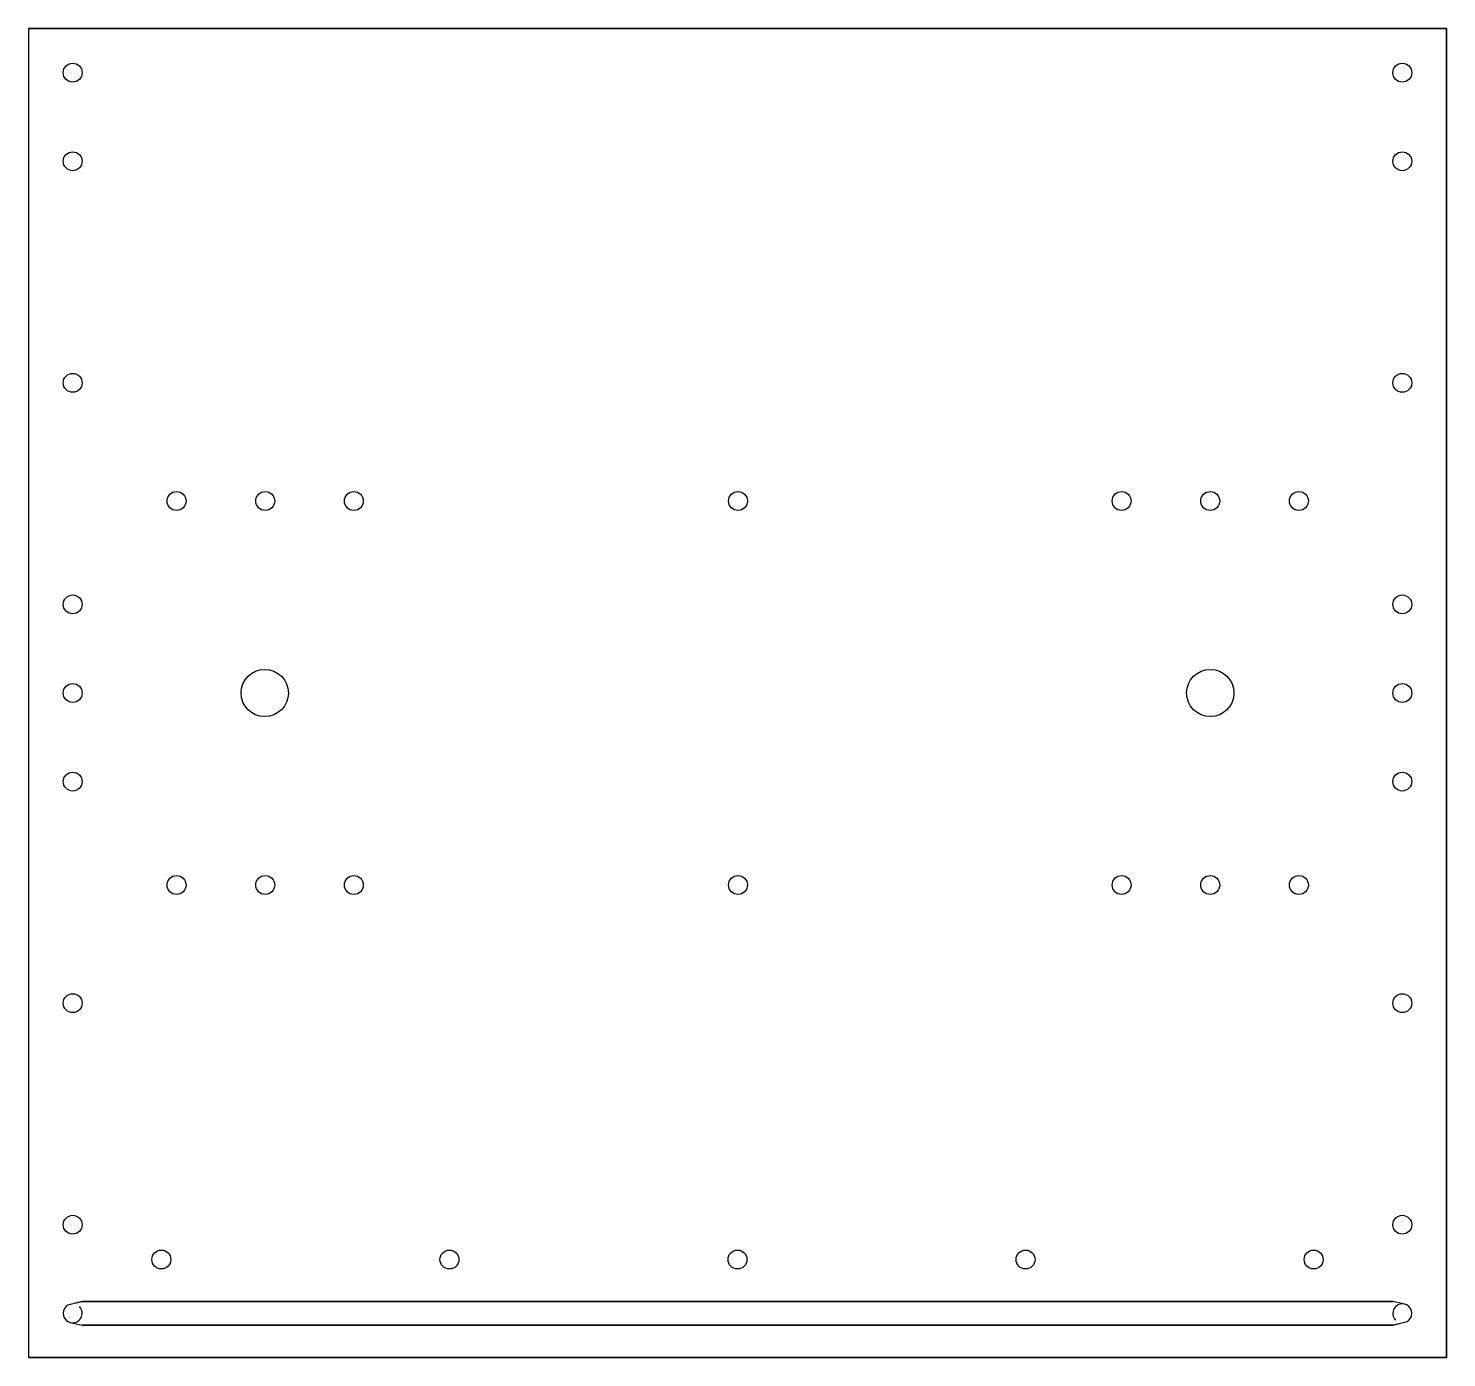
# Model space of a CAD drawing. Extents: x 0 to 240, y 0 to 225.
import ezdxf

# ---------------------------------------------------------------- set-up
doc = ezdxf.new("R2010")
doc.units = 0

msp = doc.modelspace()

# ---------------------------------------------------------------- linework, layer by layer
at = {"layer": 'layer0'}
for points in [[(240, 225, 0), (0, 225, 0), (240, 225, 0), (240, 0, 0), (0, 0, 0)], [(240, 0, 3), (240, 225, 3), (0, 225, 3), (0, 0, 3), (240, 0, 3)], [(232.91, 9.05, 0), (230.9, 9.5, 0), (9.1, 9.5, 0), (9.1, 9.5, 0), (6.7, 8.89, 0), (6.37, 8.63, 0), (6.11, 8.3, 0), (5.95, 7.91, 0), (5.9, 7.5, 0), (5.95, 7.09, 0), (6.11, 6.7, 0), (6.37, 6.37, 0), (6.7, 6.11, 0), (7.09, 5.95, 0), (9.1, 5.5, 0), (9.1, 5.5, 0), (230.9, 5.5, 0), (233.3, 6.11, 0), (233.63, 6.37, 0), (233.89, 6.7, 0), (234.05, 7.09, 0), (234.1, 7.5, 0), (234.05, 7.91, 0), (233.89, 8.3, 0), (233.63, 8.63, 0), (233.3, 8.89, 0), (232.91, 9.05, 0)], [(7.09, 9.05, 3), (9.1, 9.5, 3), (9.1, 9.5, 3), (230.9, 9.5, 3)], [(232.91, 5.95, 3), (230.9, 5.5, 3), (9.1, 5.5, 3), (9.1, 5.5, 3)]]:
    msp.add_polyline3d(points, dxfattribs=at)
for centre, radius in [((7.5, 217.5), 1.6), ((7.5, 217.5, 3), 1.6), ((232.5, 217.5), 1.6), ((232.5, 217.5, 3), 1.6), ((7.5, 202.5), 1.6), ((7.5, 202.5, 3), 1.6), ((232.5, 202.5), 1.6), ((232.5, 202.5, 3), 1.6), ((7.5, 165), 1.6), ((7.5, 165, 3), 1.6), ((232.5, 165), 1.6), ((232.5, 165, 3), 1.6), ((25.08, 145), 1.6), ((25.08, 145, 3), 1.6), ((40.08, 145), 1.6), ((40.08, 145, 3), 1.6), ((55.08, 145), 1.6), ((55.08, 145, 3), 1.6), ((120.08, 145), 1.6), ((120.08, 145, 3), 1.6), ((185, 145), 1.6), ((185, 145, 3), 1.6), ((200, 145), 1.6), ((200, 145, 3), 1.6), ((215, 145), 1.6), ((215, 145, 3), 1.6), ((7.5, 127.5), 1.6), ((7.5, 127.5, 3), 1.6), ((232.5, 127.5), 1.6), ((232.5, 127.5, 3), 1.6), ((40, 112.5), 4), ((40, 112.5, 3), 4), ((200, 112.5), 4), ((200, 112.5, 3), 4), ((7.5, 112.5), 1.6), ((7.5, 112.5, 3), 1.6), ((232.5, 112.5), 1.6), ((232.5, 112.5, 3), 1.6), ((7.5, 97.5), 1.6), ((7.5, 97.5, 3), 1.6), ((232.5, 97.5), 1.6), ((232.5, 97.5, 3), 1.6), ((25.08, 80), 1.6), ((25.08, 80, 3), 1.6), ((40.08, 80), 1.6), ((40.08, 80, 3), 1.6), ((55.08, 80), 1.6), ((55.08, 80, 3), 1.6), ((120.08, 80), 1.6), ((120.08, 80, 3), 1.6), ((185, 80), 1.6), ((185, 80, 3), 1.6), ((200, 80), 1.6), ((200, 80, 3), 1.6), ((215, 80), 1.6), ((215, 80, 3), 1.6), ((7.5, 60), 1.6), ((7.5, 60, 3), 1.6), ((232.5, 60), 1.6), ((232.5, 60, 3), 1.6), ((7.5, 22.5), 1.6), ((7.5, 22.5, 3), 1.6), ((232.5, 22.5), 1.6), ((232.5, 22.5, 3), 1.6), ((22.5, 16.61), 1.6), ((22.5, 16.61, 3), 1.6), ((71.25, 16.61), 1.6), ((71.25, 16.61, 3), 1.6), ((120, 16.61), 1.6), ((120, 16.61, 3), 1.6), ((168.75, 16.61), 1.6), ((168.75, 16.61, 3), 1.6), ((217.5, 16.61), 1.6), ((217.5, 16.61, 3), 1.6)]:
    msp.add_circle(centre, radius, dxfattribs=at)
for centre, start, end in [((7.5, 7.5, 3), 254.9786, 404.9592), ((232.5, 7.5, 3), 75.0019, 224.9825), ((232.5, 7.5, 3), 75.0019, 224.9825)]:
    msp.add_arc(centre, 1.6, start, end, dxfattribs=at)

doc.saveas('drawing.dxf')
